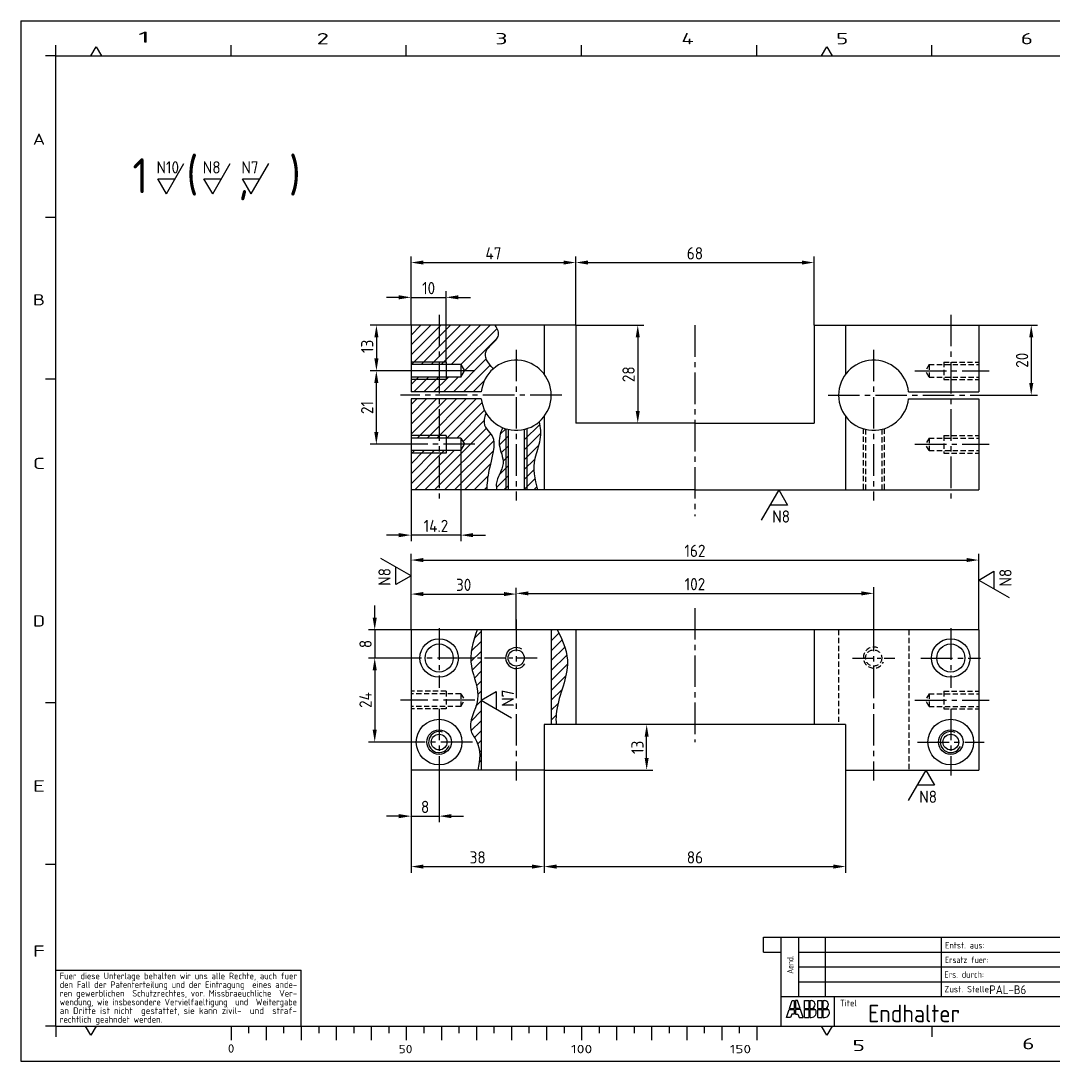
# Model space of a CAD drawing. Extents: x 0 to 451, y 0 to 297.
# Drawn here: x 0 to 294.6, y 0 to 297 of the extents above; entities that cross this region are included whole.
import ezdxf
from ezdxf.enums import TextEntityAlignment as Align

# ---------------------------------------------------------------- set-up
doc = ezdxf.new("R2010")
doc.units = 0
doc.linetypes.add('MITTE2', pattern=[1.125, 0.75, -0.125, 0.125, -0.125])
doc.linetypes.add('VERDECKT2', pattern=[0.1875, 0.125, -0.0625])
doc.layers.get('0').update_dxf_attribs({"linetype": 'CONTINUOUS'})
doc.layers.get('DEFPOINTS').update_dxf_attribs({"linetype": 'CONTINUOUS'})
for name, color, linetype in [('BM', 1, 'CONTINUOUS'), ('LS', 1, 'CONTINUOUS'), ('MK', 1, 'MITTE2'), ('RB', 7, 'CONTINUOUS'), ('RS', 1, 'CONTINUOUS'), ('SR', 1, 'CONTINUOUS'), ('TX', 6, 'CONTINUOUS'), ('VK', 2, 'VERDECKT2')]:
    doc.layers.add(name, color=color, linetype=linetype)
doc.styles.get("Standard").update_dxf_attribs({"font": 'ISOCP'})
doc.dimstyles.new('ISO-35', dxfattribs={"dimtxt": 3.5, "dimasz": 3.5, "dimexe": 1.75, "dimexo": 0.875, "dimgap": 0.875, "dimtad": 1, "dimtih": 1, "dimdec": 4, "dimtxsty": 'STANDARD', "dimcen": 3.5, "dimazin": 3, "dimtfac": 1, "dimtdec": 4, "dimtmove": 0, "dimatfit": 3, "dimtvp": 1.4, "dimtolj": 1, "dimtzin": 0})

# ---------------------------------------------------------------- blocks, each defined once
blk = doc.blocks.new('A3NORMKA')
at = {"layer": 'MK', "linetype": 'CONTINUOUS'}
for p, q in [((348.29, 20.62), (348.29, 24.62)), ((351.13, 22.63), (340.68, 22.63))]:
    blk.add_line(p, q, dxfattribs=at)
at = {"layer": 'RB', "linetype": 'CONTINUOUS'}
for p, q in [((10, 10), (10, 287)), ((10, 287), (410, 287)), ((410, 10), (410, 287)), ((211.88, 31.17), (211.88, 35.4)), ((211.88, 35.4), (216.96, 35.4)), ((216.96, 35.4), (410, 35.4)), ((216.96, 10), (216.96, 35.4)), ((262.68, 18.47), (262.68, 35.4)), ((301.95, 35.4), (301.95, 18.47)), ((340.15, 18.47), (340.15, 35.4)), ((351.58, 10), (351.58, 35.4)), ((211.88, 31.17), (216.96, 31.17)), ((340.15, 26.93), (410, 26.93)), ((363.3, 26.93), (363.3, 18.47)), ((373.09, 18.47), (373.09, 26.93)), ((385.17, 26.93), (385.17, 18.47)), ((397.3, 18.47), (397.3, 26.93)), ((10, 26), (80, 26)), ((80, 10), (80, 26)), ((341.27, 23.7), (345.46, 24.41)), ((345.46, 22.63), (345.46, 24.41)), ((341.27, 22.63), (341.27, 23.7)), ((341.27, 22.63), (341.27, 21.57)), ((341.27, 21.57), (345.46, 20.86)), ((345.46, 22.63), (345.46, 20.86)), ((216.96, 18.47), (410, 18.47)), ((232.11, 18.47), (232.11, 10)), ((10, 10), (410, 10))]:
    blk.add_line(p, q, dxfattribs=at)
for radius in [1.78, 1.07]:
    blk.add_circle((348.29, 22.63), radius, dxfattribs=at)
blk.add_point((10, 10), dxfattribs=at)
at = {"layer": 'RS', "linetype": 'CONTINUOUS'}
for p, q in [((0, 297), (0, 0)), ((0, 297), (420, 297)), ((420, 0), (420, 297)), ((10, 287), (10, 290)), ((20, 287), (21.5, 289.6)), ((21.5, 289.6), (23, 287)), ((60, 287), (60, 290)), ((110, 287), (110, 290)), ((160, 287), (160, 290)), ((210, 287), (210, 290)), ((228.5, 287), (230, 289.6)), ((230, 289.6), (231.5, 287)), ((260, 287), (260, 290)), ((310, 287), (310, 290)), ((360, 287), (360, 290)), ((410, 287), (410, 290)), ((10, 287), (7, 287)), ((410, 287), (413, 287)), ((10, 240.83), (7, 240.83)), ((410, 240.83), (413, 240.83)), ((10, 194.67), (7, 194.67)), ((410, 194.67), (413, 194.67)), ((410, 148.5), (413, 148.5)), ((10, 102.33), (7, 102.33)), ((410, 102.33), (413, 102.33)), ((10, 56.17), (7, 56.17)), ((410, 56.17), (413, 56.17)), ((222.04, 18.47), (222.04, 35.4)), ((229.66, 18.47), (229.66, 35.4)), ((375.29, 34.84), (378.35, 34.84)), ((375.29, 34.84), (375.29, 31.78)), ((378.35, 34.84), (375.29, 34.84)), ((378.35, 31.78), (378.35, 34.84)), ((380.79, 26.93), (380.79, 35.4)), ((407.56, 34.84), (404.5, 34.84)), ((404.5, 34.84), (404.5, 31.78)), ((407.56, 34.84), (404.5, 34.84)), ((407.56, 31.78), (407.56, 34.84)), ((222.04, 31.17), (262.68, 31.17)), ((262.68, 31.17), (340.15, 31.17)), ((351.58, 31.17), (410, 31.17)), ((375.29, 31.78), (378.35, 31.78)), ((375.29, 30.61), (375.29, 27.55)), ((378.35, 30.61), (375.29, 30.61)), ((378.35, 27.55), (378.35, 30.61)), ((404.5, 31.78), (407.56, 31.78)), ((222.04, 26.93), (262.68, 26.93)), ((262.68, 26.93), (340.15, 26.93)), ((375.29, 27.55), (378.35, 27.55)), ((222.04, 22.7), (262.68, 22.7)), ((262.68, 22.7), (340.15, 22.7)), ((10, 10), (7, 10)), ((10, 10), (10, 7)), ((20, 7.4), (18.5, 10)), ((21.5, 10), (20, 7.4)), ((60, 10), (60, 6)), ((65, 10), (65, 8)), ((70, 10), (70, 6)), ((75, 10), (75, 8)), ((80, 10), (80, 6)), ((85, 10), (85, 8)), ((90, 10), (90, 6)), ((95, 10), (95, 8)), ((100, 10), (100, 6)), ((105, 10), (105, 8)), ((110, 10), (110, 6)), ((115, 10), (115, 8)), ((120, 10), (120, 6)), ((125, 10), (125, 8)), ((130, 10), (130, 6)), ((135, 10), (135, 8)), ((140, 10), (140, 6)), ((145, 10), (145, 8)), ((150, 10), (150, 6)), ((155, 10), (155, 8)), ((160, 10), (160, 6)), ((165, 10), (165, 8)), ((170, 10), (170, 6)), ((175, 10), (175, 8)), ((180, 10), (180, 6)), ((185, 10), (185, 8)), ((190, 10), (190, 6)), ((195, 10), (195, 8)), ((200, 10), (200, 6)), ((205, 10), (205, 8)), ((210, 10), (210, 6)), ((230, 7.4), (228.5, 10)), ((231.5, 10), (230, 7.4)), ((260, 10), (260, 7)), ((310, 10), (310, 7)), ((360, 10), (360, 7)), ((410, 10), (413, 10)), ((410, 10), (410, 7)), ((0, 0), (420, 0))]:
    blk.add_line(p, q, dxfattribs=at)
at = {"layer": 'TX', "color": 7}
for p, q in [((219.35, 15.04), (220.14, 17.31)), ((219.35, 15.04), (220.72, 15.04)), ((220.14, 17.31), (220.72, 17.31)), ((220.72, 17.31), (220.72, 15.04)), ((221.01, 17.31), (221.01, 15.04)), ((221.59, 17.31), (221.01, 17.31)), ((222.39, 15.04), (221.01, 15.04)), ((222.39, 15.04), (221.59, 17.31)), ((223.62, 17.31), (224.93, 17.31)), ((223.62, 15.04), (223.62, 17.31)), ((223.62, 15.04), (224.93, 15.04)), ((224.93, 15.04), (224.93, 17.31)), ((225.22, 15.04), (225.22, 17.31)), ((225.22, 17.31), (225.55, 17.31)), ((225.22, 15.04), (226.48, 15.04)), ((227.39, 15.04), (227.39, 17.31)), ((227.39, 17.31), (228.7, 17.31)), ((227.39, 15.04), (228.7, 15.04)), ((228.7, 15.04), (228.7, 17.31)), ((228.99, 15.04), (228.99, 17.31)), ((228.99, 17.31), (229.32, 17.31)), ((228.99, 15.04), (230.25, 15.04)), ((218.45, 12.48), (219.24, 14.75)), ((219.66, 12.48), (218.45, 12.48)), ((219.24, 14.75), (220.72, 14.75)), ((220, 13.44), (219.66, 12.48)), ((220.72, 13.44), (220, 13.44)), ((220.72, 14.75), (220.72, 13.44)), ((221.01, 14.75), (221.01, 13.44)), ((222.49, 14.75), (221.01, 14.75)), ((221.01, 13.44), (221.74, 13.44)), ((221.74, 13.44), (222.07, 12.48)), ((222.07, 12.48), (223.28, 12.48)), ((223.28, 12.48), (222.49, 14.75)), ((223.62, 14.75), (224.93, 14.75)), ((223.62, 12.48), (223.62, 14.75)), ((223.62, 12.48), (224.93, 12.48)), ((224.93, 12.48), (224.93, 14.75)), ((225.22, 14.75), (226.75, 14.75)), ((225.22, 12.48), (225.22, 14.75)), ((225.22, 12.48), (225.55, 12.48)), ((227.39, 14.75), (228.7, 14.75)), ((227.39, 12.48), (227.39, 14.75)), ((227.39, 12.48), (228.7, 12.48)), ((228.7, 12.48), (228.7, 14.75)), ((228.99, 14.75), (230.52, 14.75)), ((228.99, 12.48), (228.99, 14.75)), ((228.99, 12.48), (229.32, 12.48))]:
    blk.add_line(p, q, dxfattribs=at)
for centre, radius, start, end in [((225.55, 16.2), 1.11, 301.7732, 90), ((225.55, 13.93), 1.45, 50.0555, 66.1906), ((229.32, 16.2), 1.11, 301.7732, 90), ((229.32, 13.93), 1.45, 50.0555, 66.1906), ((225.55, 13.93), 1.45, 270, 34.5181), ((229.32, 13.93), 1.45, 270, 34.5181)]:
    blk.add_arc(centre, radius, start, end, dxfattribs=at)
at = {"layer": 'TX', "linetype": 'CONTINUOUS', "oblique": 0}
for s, height, rotation, width, p, p2 in [('1', 3.2, 0, 3.3, (33.41, 290.73), (36.93, 290.73)), ('2', 3.2, 0, 1.65, (84.39, 290.3), (87.91, 290.3)), ('3', 3.2, 0, 1.65, (135.37, 290.3), (138.89, 290.3)), ('4', 3.2, 0, 1.65, (188.5, 290.3), (192.02, 290.3)), ('5', 3.2, 0, 1.65, (232.62, 290.3), (236.14, 290.3)), ('6', 3.2, 0, 1.65, (285.32, 290.3), (288.84, 290.3)), ('7', 3.2, 0, 1.65, (335.87, 290.3), (339.39, 290.3)), ('8', 3.2, 0, 1.65, (386.42, 290.3), (389.94, 290.3)), ('A', 3.2, 0, 1.65, (3.42, 261.6), (6.94, 261.6)), ('A', 3.2, 0, 1.65, (414.27, 261.6), (417.79, 261.6)), ('B', 3.2, 0, 1.65, (3.42, 215.76), (6.94, 215.76)), ('B', 3.2, 0, 1.65, (413.41, 215.76), (416.93, 215.76)), ('C', 3.2, 0, 1.65, (3.42, 169.06), (6.94, 169.06)), ('C', 3.2, 0, 1.65, (413.41, 169.49), (416.93, 169.49)), ('D', 3.2, 0, 1.65, (3.42, 124.08), (6.94, 124.08)), ('D', 3.2, 0, 1.65, (413.41, 124.51), (416.93, 124.51)), ('E', 3.2, 0, 1.65, (3.42, 76.95), (6.94, 76.95)), ('E', 3.2, 0, 1.65, (413.41, 76.95), (416.93, 76.95)), ('F', 3.2, 0, 1.65, (3.42, 29.83), (6.94, 29.83)), ('Entst. aus:', 1.85, 0, 0.665455, (263.72, 32.17), (275, 32.17)), ('Ausgest.:', 1.85, 0, 0.679091, (303.18, 32.17), (312.39, 32.17)), ('Massstab', 1.85, 0, 0.582391, (341.51, 31.98), (349.77, 31.98)), ('Sep. SL gleicher Nr.', 1.85, 0, 0.690291, (352.32, 31.98), (374.24, 31.98)), ('Sep. SL anderer Nr.', 1.85, 0, 0.65534, (381.92, 32.17), (402.73, 32.17)), ('F', 3.2, 0, 1.65, (413.41, 29.83), (416.93, 29.83)), ('Aend.', 1.85, 90, 0.733043, (220.46, 24.96), (220.46, 30.16)), ('Ersatz fuer:', 1.85, 0, 0.605455, (263.72, 28), (276.04, 28)), ('Geprueft:', 1.85, 0, 0.6225, (303.18, 28), (312.39, 28)), ('Ohne sep. Stueckliste', 1.85, 0, 0.626785, (352.7, 28), (374.35, 28)), ('Uebern. Stelle:', 1.85, 0, 0.685479, (381.92, 27.81), (397.35, 27.81)), ('Fuer diese Unterlage behalten wir uns alle Rechte, auch fuer', 1.85, 0, 0.663349, (11.11, 23.41), (78.81, 23.41)), ('Ers. durch:', 1.85, 0, 0.653571, (263.53, 23.82), (274.81, 23.82)), ('Normgepr.:', 1.85, 0, 0.6648, (303.18, 23.82), (313.43, 23.82)), ('Dok.-Art', 1.85, 0, 0.651429, (353.46, 23.82), (361.9, 23.82)), ('Format', 1.85, 0, 0.6, (364.84, 23.63), (371.13, 23.63)), ('Sprache', 1.85, 0, 0.597, (375.28, 23.63), (382.64, 23.63)), ('Bl.-Nr.', 1.85, 0, 0.848276, (387.99, 23.63), (395.58, 23.63)), ('Anz. Bl.', 1.85, 0, 0.829412, (399.57, 23.44), (408.26, 23.44)), ('den Fall der Patenterteilung und der Eintragung  eines ande-', 1.85, 0, 0.667382, (11.11, 20.93), (78.81, 20.93)), ('Zust. Stelle:', 1.85, 0, 0.69871, (263.53, 19.65), (276.88, 19.65)), ('Freigeg.:', 1.85, 0, 0.747, (303.18, 19.65), (312.39, 19.65)), ('3', 1.85, 359.9999, 1.65, (369.68, 19.74), (371.71, 19.74)), ('wendung, wie insbesondere Vervielfaeltigung  und  Weitergabe', 1.85, 0, 0.673523, (11.11, 15.97), (78.81, 15.97)), ('ren gewerblichen  Schutzrechtes, vor. Missbraeuchliche  Ver-', 1.85, 0, 0.661351, (11.11, 18.45), (78.81, 18.45)), ('an Dritte ist nicht  gestattet, sie kann zivil-  und  straf-', 1.85, 0, 0.68189, (11.11, 13.49), (78.81, 13.49)), ('Titel', 1.85, 0, 0.745714, (233.74, 15.67), (238.57, 15.67)), ('rechtlich geahndet werden.', 1.85, 0, 0.673458, (11.11, 11.01), (40.39, 11.01)), ('5', 3.2, 0, 1.65, (237.34, 2.88), (240.86, 2.88)), ('6', 3.2, 0, 1.65, (285.75, 3.4), (289.27, 3.4)), ('7', 3.2, 0, 1.65, (333.8, 3.36), (337.32, 3.36)), ('8', 3.2, 0, 1.65, (386.42, 2.84), (389.94, 2.84)), ('0', 2.4, 0, 1.539999, (59.08, 2.42), (60.93, 2.42)), ('50', 2.4, 0, 1.1, (107.8, 2.26), (111.76, 2.26)), ('100', 2.4, 0, 1.265, (157, 2.26), (163.07, 2.26)), ('150', 2.4, 0, 1.167692, (202.31, 2.26), (208.38, 2.26))]:
    blk.add_text(s, height=height, rotation=rotation, dxfattribs=dict(at, width=width)).set_placement(p, p2, align=Align.FIT)
blk = doc.blocks.new('*X6')
at = {"color": 0}
for p, q in [((80.7, 213.63), (89.16, 222.1)), ((80.7, 216.46), (86.33, 222.1)), ((80.7, 219.29), (83.5, 222.1)), ((80.79, 210.9), (91.99, 222.1)), ((83.62, 210.9), (94.82, 222.1)), ((86.45, 210.9), (97.65, 222.1)), ((89.27, 210.9), (100.47, 222.1)), ((92.1, 210.9), (103.3, 222.1)), ((94.91, 210.87), (105.22, 221.19)), ((282.7, 220.47), (284.32, 222.1)), ((282.7, 217.64), (285.2, 220.14)), ((296.2, 219.83), (298.46, 222.1)), ((303.79, 218.94), (306.95, 222.1)), ((303.94, 216.26), (308.2, 220.51)), ((321.2, 219.37), (322.7, 220.87)), ((95.9, 209.04), (105.24, 218.38)), ((282.7, 214.81), (285.2, 217.31)), ((296.2, 217), (297.75, 218.55)), ((305.15, 214.64), (308.2, 217.69)), ((321.2, 216.54), (322.7, 218.04)), ((282.7, 211.98), (285.2, 214.48)), ((296.2, 214.17), (298.72, 216.7)), ((296.2, 211.34), (299.92, 215.07)), ((306.6, 213.26), (308.2, 214.86)), ((321.2, 213.72), (322.7, 215.22)), ((92.79, 203.1), (102.16, 212.47)), ((282.7, 209.16), (285.2, 211.66)), ((307.99, 211.82), (309.86, 213.7)), ((308.76, 209.76), (311.2, 212.2)), ((318.2, 213.54), (318.35, 213.7)), ((318.2, 210.72), (321.18, 213.7)), ((318.2, 207.89), (322.7, 212.39)), ((95.62, 203.1), (103.25, 210.73)), ((282.7, 206.33), (285.2, 208.83)), ((296.2, 208.51), (297.42, 209.74)), ((305.93, 204.11), (311.2, 209.37)), ((318.2, 205.06), (322.7, 209.56)), ((80.7, 205.15), (82.85, 207.3)), ((81.47, 203.1), (85.67, 207.3)), ((84.3, 203.1), (88.5, 207.3)), ((87.13, 203.1), (91.33, 207.3)), ((89.96, 203.1), (94.16, 207.3)), ((98.45, 203.1), (101.6, 206.25)), ((282.7, 203.5), (285.2, 206)), ((296.2, 205.69), (297.56, 207.05)), ((296.44, 203.1), (298.69, 205.36)), ((307.75, 203.1), (311.2, 206.54)), ((319.06, 203.1), (322.7, 206.73)), ((285.12, 203.1), (285.2, 203.17)), ((299.26, 203.1), (299.81, 203.64)), ((310.58, 203.1), (311.2, 203.72)), ((321.89, 203.1), (322.7, 203.9)), ((80.7, 191), (90.79, 201.1)), ((80.7, 193.83), (87.96, 201.1)), ((80.7, 196.66), (85.13, 201.1)), ((80.7, 199.49), (82.3, 201.1)), ((82.42, 189.9), (93.62, 201.1)), ((85.25, 189.9), (96.45, 201.1)), ((88.07, 189.9), (99.27, 201.1)), ((90.9, 189.9), (100.93, 199.93)), ((282.7, 200.67), (283.12, 201.1)), ((282.7, 197.84), (285.95, 201.1)), ((282.7, 195.01), (286.7, 199.01)), ((294.7, 198.53), (297.26, 201.1)), ((294.7, 195.7), (299.89, 200.9)), ((307.55, 200.07), (308.58, 201.1)), ((308.64, 198.33), (311.41, 201.1)), ((309, 195.87), (312.4, 199.26)), ((317, 201.03), (317.06, 201.1)), ((317, 198.2), (319.89, 201.1)), ((317, 195.37), (322.7, 201.07)), ((93.73, 189.9), (101.66, 197.82)), ((282.7, 192.19), (286.7, 196.19)), ((307.32, 191.36), (312.4, 196.43)), ((317, 192.54), (322.7, 198.24)), ((95.5, 188.84), (101.53, 194.87)), ((113, 189.36), (117.4, 193.76)), ((282.7, 189.36), (286.7, 193.36)), ((294.7, 192.87), (297.77, 195.95)), ((294.7, 190.04), (298.79, 194.13)), ((307.69, 188.9), (312.4, 193.6)), ((317, 189.72), (322.7, 195.42)), ((84.59, 175.1), (102.15, 192.66)), ((87.42, 175.1), (103.43, 191.12)), ((105.88, 187.9), (108.4, 190.42)), ((106.13, 190.98), (107.7, 192.56)), ((113, 192.19), (113.23, 192.42)), ((113, 186.53), (117.61, 191.15)), ((282.7, 186.53), (286.7, 190.53)), ((294.7, 187.22), (298.7, 191.22)), ((308.59, 186.97), (312.4, 190.77)), ((317, 186.89), (322.7, 192.59)), ((90.24, 175.1), (104.28, 189.13)), ((106.44, 185.64), (108.4, 187.59)), ((113, 183.71), (117.12, 187.83)), ((282.7, 183.7), (286.7, 187.7)), ((309.29, 184.84), (312.4, 187.94)), ((317, 184.06), (322.7, 189.76)), ((80.7, 176.86), (90.13, 186.3)), ((80.7, 179.69), (87.3, 186.3)), ((80.7, 182.52), (84.47, 186.3)), ((80.7, 185.35), (81.65, 186.3)), ((81.76, 175.1), (92.96, 186.3)), ((93.07, 175.1), (104.17, 186.19)), ((106.96, 183.32), (108.4, 184.76)), ((282.7, 180.87), (286.7, 184.87)), ((294.7, 184.39), (296.72, 186.41)), ((294.7, 181.56), (297.88, 184.74)), ((306.52, 179.24), (312.4, 185.12)), ((317, 181.23), (322.7, 186.93)), ((95.9, 175.1), (103.38, 182.57)), ((105.85, 179.39), (108.4, 181.93)), ((113, 180.88), (115.98, 183.87)), ((282.7, 178.04), (286.7, 182.04)), ((294.7, 178.73), (299.23, 183.26)), ((294.7, 175.9), (300.46, 181.67)), ((306.38, 176.28), (312.4, 182.29)), ((317, 178.4), (322.7, 184.1)), ((317, 175.57), (322.7, 181.27)), ((98.73, 175.1), (102.62, 178.99)), ((105.07, 175.78), (108.4, 179.11)), ((113, 178.05), (115.76, 180.81)), ((113, 175.22), (116.03, 178.26)), ((282.7, 175.22), (286.7, 179.22)), ((308.03, 175.1), (312.4, 179.46)), ((319.35, 175.1), (322.7, 178.45)), ((101.56, 175.1), (102.3, 175.84)), ((107.21, 175.1), (108.4, 176.28)), ((115.7, 175.1), (116.54, 175.93)), ((285.41, 175.1), (286.7, 176.39)), ((296.72, 175.1), (297.74, 176.12)), ((310.86, 175.1), (312.4, 176.63)), ((322.18, 175.1), (322.7, 175.62)), ((98.73, 132.67), (100.7, 134.64)), ((120.7, 134.84), (120.95, 135.1)), ((120.7, 132.01), (122.89, 134.2)), ((97.89, 129.01), (100.7, 131.81)), ((120.7, 129.18), (123.8, 132.29)), ((97.77, 126.06), (100.7, 128.98)), ((120.7, 126.35), (124.57, 130.23)), ((120.7, 123.52), (125.12, 127.95)), ((98.15, 123.6), (100.7, 126.15)), ((120.7, 120.7), (125.31, 125.31)), ((98.76, 121.39), (100.7, 123.32)), ((120.7, 117.87), (124.87, 122.04)), ((99.37, 119.17), (100.7, 120.49)), ((99.73, 116.7), (100.7, 117.67)), ((120.7, 115.04), (123.78, 118.12)), ((99.22, 113.37), (100.7, 114.84)), ((120.7, 112.21), (122.64, 114.15)), ((97.8, 109.11), (100.7, 112.01)), ((120.7, 109.38), (122.08, 110.77)), ((97.79, 106.28), (100.7, 109.18)), ((98.76, 104.42), (100.7, 106.35)), ((99.74, 102.56), (100.7, 103.52)), ((100.25, 100.25), (100.7, 100.7)), ((100.13, 97.3), (100.7, 97.87))]:
    blk.add_line(p, q, dxfattribs=at)
blk = doc.blocks.new('*D11')
at = {"color": 0, "linetype": 'BYBLOCK'}
for p, q in [((80.65, 222.1), (69.06, 222.1)), ((70.81, 218.6), (70.81, 212.6)), ((80.65, 209.1), (69.06, 209.1))]:
    blk.add_line(p, q, dxfattribs=at)
for points in [[(70.22, 218.6), (71.39, 218.6), (70.81, 222.1)], [(70.22, 212.6), (71.39, 212.6), (70.81, 209.1)]]:
    blk.add_solid(points, dxfattribs=at)
at = {"layer": 'DEFPOINTS', "color": 0, "linetype": 'BYBLOCK'}
for p in [(80.7, 222.1), (70.81, 209.1), (80.7, 209.1)]:
    blk.add_point(p, dxfattribs=at)
at = {"color": 0, "linetype": 'BYBLOCK', "insert": (68.18, 216.07), "char_height": 3.5, "attachment_point": 5, "rotation": 90}
blk.add_mtext('\\A1;13', dxfattribs=at)
blk = doc.blocks.new('*D12')
at = {"color": 0, "linetype": 'BYBLOCK'}
for p, q in [((80.65, 209.1), (69.04, 209.1)), ((70.79, 191.6), (70.79, 205.6)), ((80.65, 188.1), (69.04, 188.1))]:
    blk.add_line(p, q, dxfattribs=at)
for points in [[(70.2, 205.6), (71.37, 205.6), (70.79, 209.1)], [(70.2, 191.6), (71.37, 191.6), (70.79, 188.1)]]:
    blk.add_solid(points, dxfattribs=at)
at = {"layer": 'DEFPOINTS', "color": 0, "linetype": 'BYBLOCK'}
for p in [(70.79, 209.1), (80.7, 209.1), (80.7, 188.1)]:
    blk.add_point(p, dxfattribs=at)
at = {"color": 0, "linetype": 'BYBLOCK', "insert": (68.16, 198.6), "char_height": 3.5, "attachment_point": 5, "rotation": 90}
blk.add_mtext('\\A1;21', dxfattribs=at)
blk = doc.blocks.new('*D13')
at = {"color": 0, "linetype": 'BYBLOCK'}
for p, q in [((70.32, 138.6), (70.32, 142.1)), ((80.65, 135.1), (68.57, 135.1)), ((70.32, 135.1), (70.32, 127.1)), ((80.65, 127.1), (68.57, 127.1)), ((70.32, 123.6), (70.32, 120.1))]:
    blk.add_line(p, q, dxfattribs=at)
for points in [[(69.74, 138.6), (70.91, 138.6), (70.32, 135.1)], [(69.74, 123.6), (70.91, 123.6), (70.32, 127.1)]]:
    blk.add_solid(points, dxfattribs=at)
at = {"layer": 'DEFPOINTS', "color": 0, "linetype": 'BYBLOCK'}
for p in [(80.7, 135.1), (70.32, 127.1), (80.7, 127.1)]:
    blk.add_point(p, dxfattribs=at)
at = {"color": 0, "linetype": 'BYBLOCK', "insert": (67.7, 131.1), "char_height": 3.5, "attachment_point": 5, "rotation": 90}
blk.add_mtext('\\A1;8', dxfattribs=at)
blk = doc.blocks.new('*D19')
at = {"color": 0, "linetype": 'BYBLOCK'}
for p, q in [((282.7, 222.15), (282.7, 254.9)), ((286.2, 253.15), (299.2, 253.15)), ((302.7, 213.95), (302.7, 254.9)), ((80.65, 127.1), (68.57, 127.1)), ((70.32, 123.6), (70.32, 106.6)), ((80.65, 103.1), (68.57, 103.1))]:
    blk.add_line(p, q, dxfattribs=at)
for points in [[(286.2, 253.73), (286.2, 252.57), (282.7, 253.15)], [(299.2, 253.73), (299.2, 252.57), (302.7, 253.15)], [(69.74, 123.6), (70.91, 123.6), (70.32, 127.1)], [(69.74, 106.6), (70.91, 106.6), (70.32, 103.1)]]:
    blk.add_solid(points, dxfattribs=at)
at = {"layer": 'DEFPOINTS', "color": 0, "linetype": 'BYBLOCK'}
for p in [(302.7, 253.15), (282.7, 222.1), (302.7, 213.9), (80.7, 127.1), (70.32, 103.1), (80.7, 103.1)]:
    blk.add_point(p, dxfattribs=at)
at = {"color": 0, "linetype": 'BYBLOCK', "insert": (292.7, 255.78), "char_height": 3.5, "attachment_point": 5}
blk.add_mtext('\\A1;20', dxfattribs=at)
at = {"color": 0, "linetype": 'BYBLOCK', "insert": (67.7, 115.1), "char_height": 3.5, "attachment_point": 5, "rotation": 90}
blk.add_mtext('\\A1;24', dxfattribs=at)
blk = doc.blocks.new('*D17')
at = {"color": 0, "linetype": 'BYBLOCK'}
for p, q in [((242.75, 222.1), (259.41, 222.1)), ((257.66, 218.6), (257.66, 205.6)), ((245.75, 202.1), (259.41, 202.1))]:
    blk.add_line(p, q, dxfattribs=at)
for points in [[(257.08, 218.6), (258.25, 218.6), (257.66, 222.1)], [(257.08, 205.6), (258.25, 205.6), (257.66, 202.1)]]:
    blk.add_solid(points, dxfattribs=at)
at = {"layer": 'DEFPOINTS', "color": 0, "linetype": 'BYBLOCK'}
for p in [(242.7, 222.1), (245.7, 202.1), (257.66, 202.1)]:
    blk.add_point(p, dxfattribs=at)
at = {"color": 0, "linetype": 'BYBLOCK', "insert": (255.04, 212.1), "char_height": 3.5, "attachment_point": 5, "rotation": 90}
blk.add_mtext('\\A1;20', dxfattribs=at)
blk = doc.blocks.new('*D24')
at = {"color": 0, "linetype": 'BYBLOCK'}
for p, q in [((80.7, 222.15), (80.7, 241.74)), ((127.7, 222.15), (127.7, 241.74)), ((84.2, 239.99), (124.2, 239.99))]:
    blk.add_line(p, q, dxfattribs=at)
for points in [[(84.2, 240.57), (84.2, 239.41), (80.7, 239.99)], [(124.2, 240.57), (124.2, 239.41), (127.7, 239.99)]]:
    blk.add_solid(points, dxfattribs=at)
at = {"layer": 'DEFPOINTS', "color": 0, "linetype": 'BYBLOCK'}
for p in [(127.7, 239.99), (80.7, 222.1), (127.7, 222.1)]:
    blk.add_point(p, dxfattribs=at)
at = {"color": 0, "linetype": 'BYBLOCK', "insert": (104.2, 242.62), "char_height": 3.5, "attachment_point": 5}
blk.add_mtext('\\A1;47', dxfattribs=at)
blk = doc.blocks.new('*D33')
at = {"color": 0, "linetype": 'BYBLOCK'}
for p, q in [((282.65, 222.1), (271.83, 222.1)), ((273.58, 218.6), (273.58, 212.6)), ((300.15, 209.1), (271.83, 209.1)), ((147.92, 98.6), (147.92, 104.6)), ((118.75, 95.1), (149.67, 95.1))]:
    blk.add_line(p, q, dxfattribs=at)
for points in [[(272.99, 218.6), (274.16, 218.6), (273.58, 222.1)], [(272.99, 212.6), (274.16, 212.6), (273.58, 209.1)], [(147.34, 104.6), (148.51, 104.6), (147.92, 108.1)], [(147.34, 98.6), (148.51, 98.6), (147.92, 95.1)]]:
    blk.add_solid(points, dxfattribs=at)
at = {"layer": 'DEFPOINTS', "color": 0, "linetype": 'BYBLOCK'}
for p in [(282.7, 222.1), (273.58, 209.1), (300.2, 209.1), (118.7, 108.1), (147.92, 108.1), (118.7, 95.1)]:
    blk.add_point(p, dxfattribs=at)
at = {"color": 0, "linetype": 'BYBLOCK', "char_height": 3.5, "attachment_point": 5, "rotation": 90}
for insert in [(270.95, 215.6), (145.3, 101.6)]:
    blk.add_mtext('\\A1;13', dxfattribs=dict(at, insert=insert))
blk = doc.blocks.new('*D35')
at = {"color": 0, "linetype": 'BYBLOCK'}
for p, q in [((127.7, 222.15), (127.7, 241.74)), ((195.7, 222.15), (195.7, 241.74)), ((131.2, 239.99), (192.2, 239.99)), ((300.15, 209.1), (271.83, 209.1)), ((273.58, 205.6), (273.58, 191.6)), ((300.15, 188.1), (271.83, 188.1))]:
    blk.add_line(p, q, dxfattribs=at)
for points in [[(131.2, 240.57), (131.2, 239.41), (127.7, 239.99)], [(192.2, 240.57), (192.2, 239.41), (195.7, 239.99)], [(272.99, 205.6), (274.16, 205.6), (273.58, 209.1)], [(272.99, 191.6), (274.16, 191.6), (273.58, 188.1)]]:
    blk.add_solid(points, dxfattribs=at)
at = {"layer": 'DEFPOINTS', "color": 0, "linetype": 'BYBLOCK'}
for p in [(195.7, 239.99), (127.7, 222.1), (195.7, 222.1), (300.2, 209.1), (273.58, 188.1), (300.2, 188.1)]:
    blk.add_point(p, dxfattribs=at)
at = {"color": 0, "linetype": 'BYBLOCK', "insert": (161.7, 242.62), "char_height": 3.5, "attachment_point": 5}
blk.add_mtext('\\A1;68', dxfattribs=at)
at = {"color": 0, "linetype": 'BYBLOCK', "insert": (270.95, 198.6), "char_height": 3.5, "attachment_point": 5, "rotation": 90}
blk.add_mtext('\\A1;21', dxfattribs=at)
blk = doc.blocks.new('*D36')
at = {"color": 0, "linetype": 'BYBLOCK'}
for p, q in [((80.7, 135.15), (80.7, 147.1)), ((110.7, 135.15), (110.7, 147.1)), ((84.2, 145.35), (107.2, 145.35))]:
    blk.add_line(p, q, dxfattribs=at)
for points in [[(84.2, 145.94), (84.2, 144.77), (80.7, 145.35)], [(107.2, 145.94), (107.2, 144.77), (110.7, 145.35)]]:
    blk.add_solid(points, dxfattribs=at)
at = {"layer": 'DEFPOINTS', "color": 0, "linetype": 'BYBLOCK'}
for p in [(110.7, 145.35), (80.7, 135.1), (110.7, 135.1)]:
    blk.add_point(p, dxfattribs=at)
at = {"color": 0, "linetype": 'BYBLOCK', "insert": (95.7, 147.98), "char_height": 3.5, "attachment_point": 5}
blk.add_mtext('\\A1;30', dxfattribs=at)
blk = doc.blocks.new('*D37')
at = {"color": 0, "linetype": 'BYBLOCK'}
for p, q in [((80.7, 135.15), (80.7, 156.81)), ((84.2, 155.06), (239.2, 155.06)), ((242.7, 135.15), (242.7, 156.81))]:
    blk.add_line(p, q, dxfattribs=at)
for points in [[(84.2, 155.65), (84.2, 154.48), (80.7, 155.06)], [(239.2, 155.65), (239.2, 154.48), (242.7, 155.06)]]:
    blk.add_solid(points, dxfattribs=at)
at = {"layer": 'DEFPOINTS', "color": 0, "linetype": 'BYBLOCK'}
for p in [(242.7, 155.06), (80.7, 135.1), (242.7, 135.1)]:
    blk.add_point(p, dxfattribs=at)
at = {"color": 0, "linetype": 'BYBLOCK', "insert": (161.7, 157.69), "char_height": 3.5, "attachment_point": 5}
blk.add_mtext('\\A1;162', dxfattribs=at)
blk = doc.blocks.new('*D38')
at = {"color": 0, "linetype": 'BYBLOCK'}
for p, q in [((80.7, 95.05), (80.7, 80.21)), ((88.7, 95.05), (88.7, 80.21)), ((77.2, 81.96), (73.7, 81.96)), ((80.7, 81.96), (88.7, 81.96)), ((92.2, 81.96), (95.7, 81.96))]:
    blk.add_line(p, q, dxfattribs=at)
for points in [[(77.2, 82.54), (77.2, 81.37), (80.7, 81.96)], [(92.2, 82.54), (92.2, 81.37), (88.7, 81.96)]]:
    blk.add_solid(points, dxfattribs=at)
at = {"layer": 'DEFPOINTS', "color": 0, "linetype": 'BYBLOCK'}
for p in [(80.7, 95.1), (88.7, 95.1), (88.7, 81.96)]:
    blk.add_point(p, dxfattribs=at)
at = {"color": 0, "linetype": 'BYBLOCK', "insert": (84.7, 84.58), "char_height": 3.5, "attachment_point": 5}
blk.add_mtext('\\A1;8', dxfattribs=at)
blk = doc.blocks.new('*D40')
at = {"color": 0, "linetype": 'BYBLOCK'}
for p, q in [((80.7, 95.05), (80.7, 65.81)), ((118.7, 95.05), (118.7, 65.81)), ((84.2, 67.56), (115.2, 67.56))]:
    blk.add_line(p, q, dxfattribs=at)
for points in [[(84.2, 68.14), (84.2, 66.97), (80.7, 67.56)], [(115.2, 68.14), (115.2, 66.97), (118.7, 67.56)]]:
    blk.add_solid(points, dxfattribs=at)
at = {"layer": 'DEFPOINTS', "color": 0, "linetype": 'BYBLOCK'}
for p in [(80.7, 95.1), (118.7, 95.1), (118.7, 67.56)]:
    blk.add_point(p, dxfattribs=at)
at = {"color": 0, "linetype": 'BYBLOCK', "insert": (99.7, 70.18), "char_height": 3.5, "attachment_point": 5}
blk.add_mtext('\\A1;38', dxfattribs=at)
blk = doc.blocks.new('*D34')
at = {"color": 0, "linetype": 'BYBLOCK'}
for p, q in [((80.7, 222.15), (80.7, 231.81)), ((90.7, 211.65), (90.7, 231.81)), ((77.2, 230.06), (73.7, 230.06)), ((80.7, 230.06), (90.7, 230.06)), ((94.2, 230.06), (97.7, 230.06)), ((114.2, 145.55), (209.2, 145.55)), ((212.7, 135.15), (212.7, 147.3))]:
    blk.add_line(p, q, dxfattribs=at)
for points in [[(77.2, 230.65), (77.2, 229.48), (80.7, 230.06)], [(94.2, 230.65), (94.2, 229.48), (90.7, 230.06)], [(114.2, 146.13), (114.2, 144.97), (110.7, 145.55)], [(209.2, 146.13), (209.2, 144.97), (212.7, 145.55)]]:
    blk.add_solid(points, dxfattribs=at)
at = {"layer": 'DEFPOINTS', "color": 0, "linetype": 'BYBLOCK'}
for p in [(90.7, 230.06), (80.7, 222.1), (90.7, 211.6), (212.7, 145.55), (110.7, 135.1), (212.7, 135.1)]:
    blk.add_point(p, dxfattribs=at)
at = {"color": 0, "linetype": 'BYBLOCK', "char_height": 3.5, "attachment_point": 5}
for s, insert in [('\\A1;10', (85.7, 232.69)), ('\\A1;102', (161.7, 148.18))]:
    blk.add_mtext(s, dxfattribs=dict(at, insert=insert))
blk = doc.blocks.new('*D28')
at = {"color": 0, "linetype": 'BYBLOCK'}
for p, q in [((304.7, 243.75), (301.2, 243.75)), ((308.2, 222.15), (308.2, 245.5)), ((308.2, 243.75), (321.2, 243.75)), ((321.2, 222.15), (321.2, 245.5)), ((324.7, 243.75), (328.2, 243.75)), ((80.7, 185.55), (80.7, 160.43)), ((94.9, 186.25), (94.9, 160.43)), ((77.2, 162.18), (73.7, 162.18)), ((94.9, 162.18), (80.7, 162.18)), ((98.4, 162.18), (101.9, 162.18))]:
    blk.add_line(p, q, dxfattribs=at)
for points in [[(304.7, 244.33), (304.7, 243.16), (308.2, 243.75)], [(324.7, 244.33), (324.7, 243.16), (321.2, 243.75)], [(77.2, 162.76), (77.2, 161.59), (80.7, 162.18)], [(98.4, 162.76), (98.4, 161.59), (94.9, 162.18)]]:
    blk.add_solid(points, dxfattribs=at)
at = {"layer": 'DEFPOINTS', "color": 0, "linetype": 'BYBLOCK'}
for p in [(321.2, 243.75), (308.2, 222.1), (321.2, 222.1), (80.7, 185.6), (94.9, 186.3), (80.7, 162.18)]:
    blk.add_point(p, dxfattribs=at)
at = {"color": 0, "linetype": 'BYBLOCK', "char_height": 3.5, "attachment_point": 5}
for s, insert in [('\\A1;∅ 13', (314.7, 246.37)), ('\\A1;14.2', (87.8, 164.8))]:
    blk.add_mtext(s, dxfattribs=dict(at, insert=insert))
blk = doc.blocks.new('*D31')
at = {"color": 0, "linetype": 'BYBLOCK'}
for p, q in [((127.75, 222.1), (147.13, 222.1)), ((145.38, 218.6), (145.38, 197.6))]:
    blk.add_line(p, q, dxfattribs=at)
for points in [[(144.8, 218.6), (145.96, 218.6), (145.38, 222.1)], [(144.8, 197.6), (145.96, 197.6), (145.38, 194.1)]]:
    blk.add_solid(points, dxfattribs=at)
at = {"layer": 'DEFPOINTS', "color": 0, "linetype": 'BYBLOCK'}
for p in [(127.7, 222.1), (127.7, 194.1), (145.38, 194.1)]:
    blk.add_point(p, dxfattribs=at)
at = {"color": 0, "linetype": 'BYBLOCK', "insert": (142.75, 208.1), "char_height": 3.5, "attachment_point": 5, "rotation": 90}
blk.add_mtext('\\A1;28', dxfattribs=at)
blk = doc.blocks.new('*D32')
at = {"color": 0, "linetype": 'BYBLOCK'}
for p, q in [((235.36, 83.05), (235.36, 53.81)), ((152.86, 55.56), (231.86, 55.56))]:
    blk.add_line(p, q, dxfattribs=at)
for points in [[(152.86, 56.14), (152.86, 54.97), (149.36, 55.56)], [(231.86, 56.14), (231.86, 54.97), (235.36, 55.56)]]:
    blk.add_solid(points, dxfattribs=at)
at = {"layer": 'DEFPOINTS', "color": 0, "linetype": 'BYBLOCK'}
for p in [(149.36, 83.1), (235.36, 83.1), (235.36, 55.56)]:
    blk.add_point(p, dxfattribs=at)
at = {"color": 0, "linetype": 'BYBLOCK', "insert": (192.36, 58.18), "char_height": 3.5, "attachment_point": 5}
blk.add_mtext('\\A1;86', dxfattribs=at)
blk = doc.blocks.new('NXU')
at = {"layer": 'BM'}
for p, q in [((0, 0), (-5, -8.66)), ((0, 0), (2.5, -4.33)), ((2.5, -4.33), (-2.5, -4.33))]:
    blk.add_line(p, q, dxfattribs=at)
blk.add_attdef('NX', (-1.88, -9.36), '', height=3.5, dxfattribs=at)
blk = doc.blocks.new('NX')
at = {"layer": 'BM'}
for p, q in [((0, 0), (5, 8.66)), ((0, 0), (-2.5, 4.33)), ((-2.5, 4.33), (2.5, 4.33))]:
    blk.add_line(p, q, dxfattribs=at)
blk.add_attdef('NX', (-2.84, 5.83), '', height=3.5, dxfattribs=at)

msp = doc.modelspace()

# ---------------------------------------------------------------- linework, layer by layer
for p, q in [((111.35715, 210.09644), (111.35715, 191.09644)), ((158.35715, 210.09644), (111.35715, 210.09644)), ((149.35715, 210.09644), (149.35715, 196.09644)), ((158.35715, 210.09644), (158.35715, 182.09644)), ((226.35715, 210.09644), (226.35715, 182.09644)), ((226.35715, 210.09644), (273.35715, 210.09644)), ((235.35715, 210.09644), (235.35715, 196.09644)), ((273.35715, 210.09644), (273.35715, 191.09644)), ((131.40727, 191.09644), (111.35715, 191.09644)), ((253.30702, 191.09644), (273.35715, 191.09644)), ((111.35715, 189.09644), (111.35715, 163.09644)), ((131.40727, 189.09644), (111.35715, 189.09644)), ((253.30702, 189.09644), (273.35715, 189.09644)), ((273.35715, 189.09644), (273.35715, 163.09644)), ((149.35715, 184.09644), (149.35715, 163.09644)), ((192.35715, 182.09644), (158.35715, 182.09644)), ((192.35715, 182.09644), (226.35715, 182.09644)), ((235.35715, 184.09644), (235.35715, 163.09644)), ((192.35715, 163.09644), (111.35715, 163.09644)), ((192.35715, 163.09644), (273.35715, 163.09644)), ((273.35715, 123.09644), (111.35715, 123.09644)), ((111.35715, 123.09644), (111.35715, 83.09644)), ((158.35715, 123.09644), (158.35715, 96.09644)), ((226.35715, 123.09644), (226.35715, 96.09644)), ((273.35715, 123.09644), (273.35715, 83.09644)), ((149.35715, 96.09644), (149.35715, 83.09644)), ((235.35715, 96.09644), (149.35715, 96.09644)), ((235.35715, 96.09644), (235.35715, 83.09644)), ((149.35715, 83.09644), (111.35715, 83.09644)), ((235.35715, 83.09644), (273.35715, 83.09644))]:
    msp.add_line(p, q)
at = {"ltscale": 12}
for p, q in [((121.35715, 199.59644), (121.35715, 194.59644)), ((125.55715, 198.89644), (111.35715, 198.89644)), ((125.55715, 198.89644), (125.55715, 195.29644)), ((125.55715, 198.89644), (126.59638, 197.09644)), ((125.55715, 195.29644), (126.59638, 197.09644)), ((125.55715, 195.29644), (111.35715, 195.29644)), ((121.35715, 178.59644), (121.35715, 173.59644)), ((139.05715, 180.36453), (139.05715, 163.09644)), ((143.65715, 180.36453), (143.65715, 163.09644)), ((125.55715, 177.89644), (111.35715, 177.89644)), ((125.55715, 177.89644), (125.55715, 174.29644)), ((125.55715, 177.89644), (126.59638, 176.09644)), ((125.55715, 174.29644), (126.59638, 176.09644)), ((125.55715, 174.29644), (111.35715, 174.29644)), ((131.35715, 123.09644), (131.35715, 83.09644)), ((151.35715, 123.09644), (151.35715, 96.09644))]:
    msp.add_line(p, q, dxfattribs=at)
for centre, radius in [((119.35715, 115.09644), 5.5), ((119.35715, 115.09644), 4), ((265.35715, 115.09644), 5.5), ((265.35715, 115.09644), 4), ((119.35715, 91.09644), 6.5), ((265.35715, 91.09644), 6.5), ((119.35715, 91.09644), 3.5), ((119.35715, 91.09644), 2.25), ((265.35715, 91.09644), 3.5), ((265.35715, 91.09644), 2.25)]:
    msp.add_circle(centre, radius)
msp.add_circle((141.35715, 115.09644), 2.3, dxfattribs=at)
for centre, start, end in [((141.35715, 190.09644), 185.7391705, 174.2608295), ((243.35715, 190.09644), 5.7391705, 354.2608295)]:
    msp.add_arc(centre, 10, start, end)
at = {"layer": 'BM', "ltscale": 12}
msp.add_line((129.59638, 197.09644), (108.35715, 197.09644), dxfattribs=at)
at = {"layer": 'LS', "ltscale": 12}
for p, q in [((121.35715, 199.59644), (111.35715, 199.59644)), ((121.35715, 194.59644), (111.35715, 194.59644)), ((121.35715, 178.59644), (111.35715, 178.59644)), ((138.35715, 180.55705), (138.35715, 163.09644)), ((144.35715, 180.55705), (144.35715, 163.09644)), ((121.35715, 173.59644), (111.35715, 173.59644))]:
    msp.add_line(p, q, dxfattribs=at)
msp.add_arc((141.3425, 115.09369), 3, 57.1648198, 327.1648198, dxfattribs=at)
at = {"layer": 'LS'}
for centre, start, end in [((119.35715, 91.09644), 70.8096311, 340.8096311), ((265.35715, 91.09644), 65.6912984, 335.6912984)]:
    msp.add_arc(centre, 3, start, end, dxfattribs=at)
for points, knots in [([(134.83935, 197.68052), (133.18113, 199.42019), (131.05464, 202.67197), (137.15151, 206.37229), (136.11111, 208.99488), (135.32207, 210.09644)], [2.503972242, 2.503972242, 2.503972242, 2.503972242, 8.434363163, 13.837542726, 17.576174545, 17.576174545, 17.576174545, 17.576174545]), ([(132.76168, 184.98587), (132.41246, 184.36917), (131.58079, 180.8214), (136.65193, 178.71049), (133.46533, 169.64185), (132.98287, 164.85907), (132.93158, 163.09644)], [5.59258667, 5.59258667, 5.59258667, 5.59258667, 6.734847898, 12.214188775, 21.291323422, 26.663361763, 26.663361763, 26.663361763, 26.663361763]), ([(147.8889, 182.52437), (148.30045, 180.94177), (148.47605, 176.85254), (145.77211, 171.03982), (146.56806, 166.16253), (147.42147, 163.09644)], [49.430999392, 49.430999392, 49.430999392, 49.430999392, 53.991527246, 59.66141427, 68.812540274, 68.812540274, 68.812540274, 68.812540274]), ([(137.46884, 180.88335), (136.76622, 179.25215), (135.82763, 175.87914), (138.88885, 170.31966), (135.36462, 166.1615), (135.73042, 163.64255), (135.88109, 163.09644)], [2.912159415, 2.912159415, 2.912159415, 2.912159415, 8.046596766, 13.459557309, 19.672396809, 21.386574351, 21.386574351, 21.386574351, 21.386574351]), ([(130.24734, 123.09644), (128.90495, 119.64939), (127.22517, 113.06865), (132.38266, 103.48399), (126.71974, 95.82063), (131.44771, 89.95992), (131.04398, 86.02593), (130.36867, 83.09644)], [5.061745118, 5.061745118, 5.061745118, 5.061745118, 15.720763847, 25.40372747, 34.628127992, 37.846500692, 46.261474094, 46.261474094, 46.261474094, 46.261474094]), ([(153.07239, 123.09644), (154.85559, 119.87458), (157.75862, 112.14252), (152.62187, 102.81715), (152.69502, 97.07811), (152.78299, 96.09644)], [7.59434241, 7.59434241, 7.59434241, 7.59434241, 18.233755619, 32.779849143, 35.787129833, 35.787129833, 35.787129833, 35.787129833])]:
    msp.add_open_spline(points, degree=3, knots=knots, dxfattribs=at)
at = {"layer": 'MK', "ltscale": 12}
for p, q in [((119.35715, 213.09644), (119.35715, 160.09644)), ((265.35715, 213.09644), (265.35715, 160.09644)), ((192.35715, 210.09644), (192.35715, 155.62826)), ((141.35715, 203.09644), (141.35715, 160.09644)), ((243.35715, 203.09644), (243.35715, 160.09644)), ((255.11792, 197.09644), (276.35715, 197.09644)), ((154.35715, 190.09644), (108.35715, 190.09644)), ((230.35715, 190.09644), (276.35715, 190.09644)), ((129.59638, 176.09644), (108.35715, 176.09644)), ((255.11792, 176.09644), (276.35715, 176.09644)), ((192.35715, 129.35593), (192.35715, 91.09644)), ((141.35715, 126.09644), (141.35715, 80.09644)), ((243.35715, 126.09644), (243.35715, 80.09644)), ((119.35715, 123.59644), (119.35715, 106.59644)), ((265.35715, 123.59644), (265.35715, 106.59644)), ((127.85715, 115.09644), (110.85715, 115.09644)), ((256.85715, 115.09644), (273.85715, 115.09644)), ((129.59638, 103.09644), (108.35715, 103.09644)), ((255.11792, 103.09644), (276.35715, 103.09644)), ((119.35715, 100.59644), (119.35715, 81.59644)), ((265.35715, 100.59644), (265.35715, 81.59644)), ((128.85715, 91.09644), (109.85715, 91.09644)), ((255.85715, 91.09644), (274.85715, 91.09644))]:
    msp.add_line(p, q, dxfattribs=at)
at = {"layer": 'MK', "ltscale": 8}
for p, q in [((147.35715, 115.09644), (126.35715, 115.09644)), ((237.35715, 115.09644), (249.35715, 115.09644))]:
    msp.add_line(p, q, dxfattribs=at)
at = {"layer": 'VK', "ltscale": 12}
for p, q in [((263.35715, 199.59644), (273.35715, 199.59644)), ((263.35715, 199.59644), (263.35715, 194.59644)), ((259.15715, 198.89644), (258.11792, 197.09644)), ((259.15715, 195.29644), (258.11792, 197.09644)), ((259.15715, 198.89644), (273.35715, 198.89644)), ((259.15715, 198.89644), (259.15715, 195.29644)), ((259.15715, 195.29644), (273.35715, 195.29644)), ((263.35715, 194.59644), (273.35715, 194.59644)), ((240.35715, 180.55705), (240.35715, 163.09644)), ((241.05715, 180.36453), (241.05715, 163.09644)), ((245.65715, 180.36453), (245.65715, 163.09644)), ((246.35715, 180.55705), (246.35715, 163.09644)), ((263.35715, 178.59644), (263.35715, 173.59644)), ((263.35715, 178.59644), (273.35715, 178.59644)), ((259.15715, 177.89644), (258.11792, 176.09644)), ((259.15715, 174.29644), (258.11792, 176.09644)), ((259.15715, 177.89644), (259.15715, 174.29644)), ((259.15715, 177.89644), (273.35715, 177.89644)), ((259.15715, 174.29644), (273.35715, 174.29644)), ((263.35715, 173.59644), (273.35715, 173.59644)), ((233.35715, 123.09644), (233.35715, 96.09644)), ((253.35715, 123.09644), (253.35715, 83.09644)), ((121.35715, 105.59644), (111.35715, 105.59644)), ((125.55715, 104.89644), (111.35715, 104.89644)), ((121.35715, 105.59644), (121.35715, 100.59644)), ((125.55715, 104.89644), (125.55715, 101.29644)), ((125.55715, 104.89644), (126.59638, 103.09644)), ((259.15715, 104.89644), (258.11792, 103.09644)), ((259.15715, 104.89644), (273.35715, 104.89644)), ((259.15715, 104.89644), (259.15715, 101.29644)), ((263.35715, 105.59644), (273.35715, 105.59644)), ((263.35715, 105.59644), (263.35715, 100.59644)), ((125.55715, 101.29644), (111.35715, 101.29644)), ((125.55715, 101.29644), (126.59638, 103.09644)), ((259.15715, 101.29644), (258.11792, 103.09644)), ((259.15715, 101.29644), (273.35715, 101.29644)), ((121.35715, 100.59644), (111.35715, 100.59644)), ((263.35715, 100.59644), (273.35715, 100.59644))]:
    msp.add_line(p, q, dxfattribs=at)
msp.add_circle((243.35715, 115.09644), 2.3, dxfattribs=at)
msp.add_arc((243.41456, 115.21122), 3, 67.1599327, 337.1599327, dxfattribs=at)

# ---------------------------------------------------------------- block references
msp.add_blockref('A3NORMKA', (0, 0))
at = {"layer": 'BM'}
for name, p, values in [('NX', (41.56307, 247.58813), {'NX': 'N10'}), ('NX', (54.76968, 247.58813), {'NX': 'N8'}), ('NX', (65.76599, 247.58813), {'NX': 'N7'}), ('NXU', (216.29435, 163.09644), {'NX': 'N8'}), ('NXU', (258.24187, 83.09644), {'NX': 'N8'})]:
    msp.add_blockref(name, p, dxfattribs=at).add_auto_attribs(values)
at = {"layer": 'BM', "rotation": 90}
for name, p, values in [('NX', (111.35715, 138.5501), {'NX': 'N8'}), ('NXU', (273.35715, 137.36157), {'NX': 'N8'}), ('NXU', (131.35715, 103.05835), {'NX': 'N7'})]:
    msp.add_blockref(name, p, dxfattribs=at).add_auto_attribs(values)
at = {"layer": 'SR'}
msp.add_blockref('*X6', (30.66169, -12.00061), dxfattribs=at)

# ---------------------------------------------------------------- texts
msp.add_text('1', height=10).set_placement((31.84801, 247.76219))
at = {"layer": 'BM'}
msp.add_text('(  ,  )', height=10, dxfattribs=at).set_placement((47.26259, 248.07923))
at = {"layer": 'TX'}
for s, height, p in [('PAL-B6                                                                                          D           1           1', 2.5, (276.34009, 19.15448)), ('Endhalter                                            HZB6 300011', 5, (241.75756, 11.11613))]:
    msp.add_text(s, height=height, dxfattribs=at).set_placement(p)

# ---------------------------------------------------------------- dimensions: what is measured, and where the dimension line sits
at = {"layer": 'BM'}
for base, p1, p2, picture, middle in [((100.98479, 91.09644), (111.35715, 115.09644), (111.35715, 91.09644), '*D19', (100.98479, 103.09644)), ((101.4683, 197.09644), (111.35715, 210.09644), (111.35715, 197.09644), '*D11', (101.4683, 204.07395)), ((288.32545, 190.09644), (273.35715, 210.09644), (276.35715, 190.09644), '*D17', (288.32545, 200.09644)), ((101.44982, 197.09644), (111.35715, 176.09644), (111.35715, 197.09644), '*D12', (101.44982, 186.59644)), ((100.98479, 115.09644), (111.35715, 123.09644), (111.35715, 115.09644), '*D13', (100.98479, 119.09644))]:
    dim = msp.add_linear_dim(base=base, p1=p1, p2=p2, angle=90, dimstyle='ISO-35', override={"dimexo": 0.05, "dimtih": 0}, dxfattribs=at)
    dim.commit()
    dim.dimension.update_dxf_attribs({"geometry": picture, "text_midpoint": middle, "dimtype": 160, "insert": (30.66169, -12.00061)})
for base, p1, p2, override, picture, middle in [((333.35715, 241.15028), (313.35715, 210.09644), (333.35715, 201.89644), {"dimexo": 0.05, "dimtih": 0}, '*D19', (323.35715, 243.77528)), ((111.35715, 150.17729), (125.55715, 174.29644), (111.35715, 173.59644), {"dimexo": 0.05, "dimtih": 0}, '*D28', (118.45715, 152.80263)), ((226.35715, 227.98983), (158.35715, 210.09644), (226.35715, 210.09644), {"dimexo": 0.05, "dimtih": 0}, '*D35', (192.35715, 230.61483)), ((121.35715, 218.06339), (111.35715, 210.09644), (121.35715, 199.59644), {"dimexo": 0.05, "dimtih": 0}, '*D34', (116.35715, 220.68839)), ((243.35715, 133.5501), (141.35715, 123.09644), (243.35715, 123.09644), {"dimexo": 0.05, "dimtih": 0, "dimse1": 1}, '*D34', (192.35715, 136.17545)), ((141.35715, 133.35389), (111.35715, 123.09644), (141.35715, 123.09644), {"dimexo": 0.05, "dimtih": 0}, '*D36', (126.35715, 135.97889)), ((119.35715, 69.95763), (111.35715, 83.09644), (119.35715, 83.09644), {"dimexo": 0.05, "dimtih": 0}, '*D38', (115.35715, 72.58263))]:
    dim = msp.add_linear_dim(base=base, p1=p1, p2=p2, dimstyle='ISO-35', override=override, dxfattribs=at)
    dim.commit()
    dim.dimension.update_dxf_attribs({"geometry": picture, "text_midpoint": middle, "insert": (30.66169, -12.00061)})
dim = msp.add_linear_dim(base=(351.85715, 231.74629), p1=(338.85715, 210.09644), p2=(351.85715, 210.09644), text='%%C 13', dimstyle='ISO-35', override={"dimexo": 0.05, "dimtih": 0}, dxfattribs=at)
dim.commit()
dim.dimension.update_dxf_attribs({"geometry": '*D28', "text_midpoint": (345.35715, 234.37129), "insert": (30.66169, -12.00061)})
for base, p1, p2, picture, middle in [((158.35715, 227.98983), (111.35715, 210.09644), (158.35715, 210.09644), '*D24', (134.85715, 227.98983)), ((273.35715, 143.06323), (111.35715, 123.09644), (273.35715, 123.09644), '*D37', (192.35715, 143.06323)), ((149.35715, 55.55564), (111.35715, 83.09644), (149.35715, 83.09644), '*D40', (130.35715, 55.55564))]:
    dim = msp.add_linear_dim(base=base, p1=p1, p2=p2, dimstyle='ISO-35', override={"dimexo": 0.05, "dimtih": 0}, dxfattribs=at)
    dim.commit()
    dim.dimension.update_dxf_attribs({"geometry": picture, "text_midpoint": middle, "dimtype": 160, "insert": (30.66169, -12.00061)})
for base, p1, p2, override, picture, middle in [((304.23926, 176.09644), (330.85715, 197.09644), (330.85715, 176.09644), {"dimexo": 0.05, "dimtih": 0}, '*D35', (301.61426, 186.59644)), ((304.23926, 197.09644), (313.35715, 210.09644), (330.85715, 197.09644), {"dimexo": 0.05, "dimtih": 0}, '*D33', (301.61426, 203.59644)), ((178.58395, 96.09644), (149.35715, 83.09644), (149.35715, 96.09644), {"dimexo": 0.05, "dimtih": 0, "dimse2": 1}, '*D33', (175.95895, 89.59644)), ((176.04167, 182.09644), (158.35715, 210.09644), (158.35715, 182.09644), {"dimexo": 0.05, "dimtih": 0, "dimse2": 1}, '*D31', (173.41667, 196.09644))]:
    dim = msp.add_linear_dim(base=base, p1=p1, p2=p2, angle=90, dimstyle='ISO-35', override=override, dxfattribs=at)
    dim.commit()
    dim.dimension.update_dxf_attribs({"geometry": picture, "text_midpoint": middle, "insert": (30.66169, -12.00061)})
dim = msp.add_linear_dim(base=(235.35715, 55.55564), p1=(149.35715, 83.09644), p2=(235.35715, 83.09644), dimstyle='ISO-35', override={"dimexo": 0.05, "dimtih": 0, "dimse1": 1}, dxfattribs=at)
dim.commit()
dim.dimension.update_dxf_attribs({"geometry": '*D32', "text_midpoint": (192.35715, 58.18064)})

doc.saveas('drawing.dxf')
